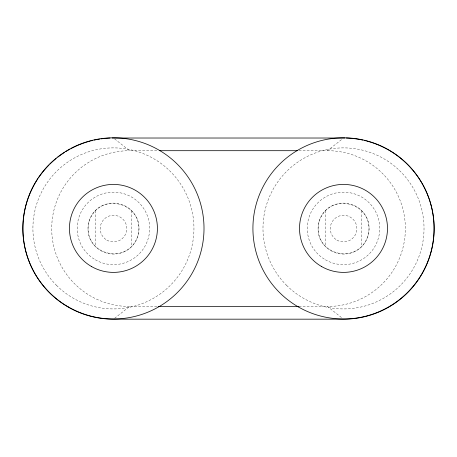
<?xml version="1.0" encoding="UTF-8"?>
<svg xmlns="http://www.w3.org/2000/svg" width="457" height="457" viewBox="0 0 457 457"><rect width="100%" height="100%" fill="white"/><g stroke="black" fill="none" stroke-linecap="round" stroke-linejoin="round"><path stroke-width="0.34" stroke-dasharray="2.29 1.71" d="M114.61 318.301L129.605 306.493L157.362 306.493M298.998 150.696L327.463 150.696L342.459 138.894M114.61 138.894L129.605 150.696L157.362 150.696M298.998 306.493L327.463 306.493L342.459 318.301M361.687 210.706L361.687 246.489M325.453 210.706L325.453 246.489M131.616 210.706L131.616 246.489M95.382 210.706L95.382 246.489M129.605 306.493A77.896 77.896 0 0 1 51.71 228.597A77.896 77.896 0 0 1 129.605 150.696M327.463 150.696A77.896 77.896 0 0 1 405.365 228.597A77.896 77.896 0 0 1 327.463 306.493M88.886 221.999C81.106 254.515 128.594 267.242 138.117 235.189C145.892 202.674 98.409 189.952 88.886 221.999M318.957 221.999C311.177 254.515 358.665 267.242 368.188 235.189C375.962 202.674 328.48 189.952 318.957 221.999M325.384 259.782A36.234 36.234 0 0 0 379.733 228.403A36.234 36.234 0 0 0 325.384 197.024A36.234 36.234 0 0 0 325.384 259.782M286.562 285.339A80.523 80.523 0 0 0 421.28 249.242A80.523 80.523 0 0 0 322.659 150.627A80.523 80.523 0 0 0 286.562 285.339M330.828 250.665A25.483 25.483 0 0 0 369.056 228.597A25.483 25.483 0 0 0 330.828 206.53A25.483 25.483 0 0 0 330.828 250.665M336.918 240.114A13.299 13.299 0 0 0 356.871 228.597A13.299 13.299 0 0 0 336.918 217.075A13.299 13.299 0 0 0 336.918 240.114M95.313 259.782A36.234 36.234 0 0 0 149.662 228.403A36.234 36.234 0 0 0 95.313 197.024A36.234 36.234 0 0 0 95.313 259.782M56.491 285.339A80.523 80.523 0 0 0 191.209 249.242A80.523 80.523 0 0 0 92.588 150.627A80.523 80.523 0 0 0 56.491 285.339M100.757 250.665A25.483 25.483 0 0 0 138.985 228.597A25.483 25.483 0 0 0 100.757 206.53A25.483 25.483 0 0 0 100.757 250.665M106.847 240.114A13.299 13.299 0 0 0 126.8 228.597A13.299 13.299 0 0 0 106.847 217.075A13.299 13.299 0 0 0 106.847 240.114"/><path stroke-width="0.69" d="M159.499 150.696L297.576 150.696M158.076 306.493L298.998 306.493M37.977 178.584A90.577 90.577 0 0 0 113.502 319.175L343.573 319.175A90.577 90.577 0 0 0 407.621 164.549M38.759 177.425A90.577 90.577 0 0 1 48.968 165.034M49.939 164.063A90.577 90.577 0 0 1 56.16 158.476M57.805 157.162A90.577 90.577 0 0 1 64.66 152.312M65.837 151.575A90.577 90.577 0 0 1 70.018 149.136M71.241 148.479A90.577 90.577 0 0 1 90.058 141.104M90.726 140.927A90.577 90.577 0 0 1 92.742 140.43M94.096 140.122A90.577 90.577 0 0 1 99.592 139.088M100.98 138.888A90.577 90.577 0 0 1 110.04 138.083M112.119 138.025A90.577 90.577 0 0 1 113.502 138.02L343.573 138.02A90.577 90.577 0 0 1 344.955 138.025M346.337 138.06A90.577 90.577 0 0 1 362.972 140.122M364.332 140.43A90.577 90.577 0 0 1 366.348 140.927M367.017 141.104A90.577 90.577 0 0 1 407.13 164.063M321.511 266.488A43.975 43.975 0 0 0 387.479 228.403A43.975 43.975 0 0 0 321.511 190.318A43.975 43.975 0 0 0 321.511 266.488M298.21 306.847A90.577 90.577 0 0 0 434.081 228.403A90.577 90.577 0 0 0 298.21 149.959A90.577 90.577 0 0 0 298.21 306.847M91.44 266.488A43.975 43.975 0 0 0 157.408 228.403A43.975 43.975 0 0 0 91.44 190.318A43.975 43.975 0 0 0 91.44 266.488M68.139 306.847A90.577 90.577 0 0 0 204.011 228.403A90.577 90.577 0 0 0 68.139 149.959A90.577 90.577 0 0 0 68.139 306.847"/></g></svg>
